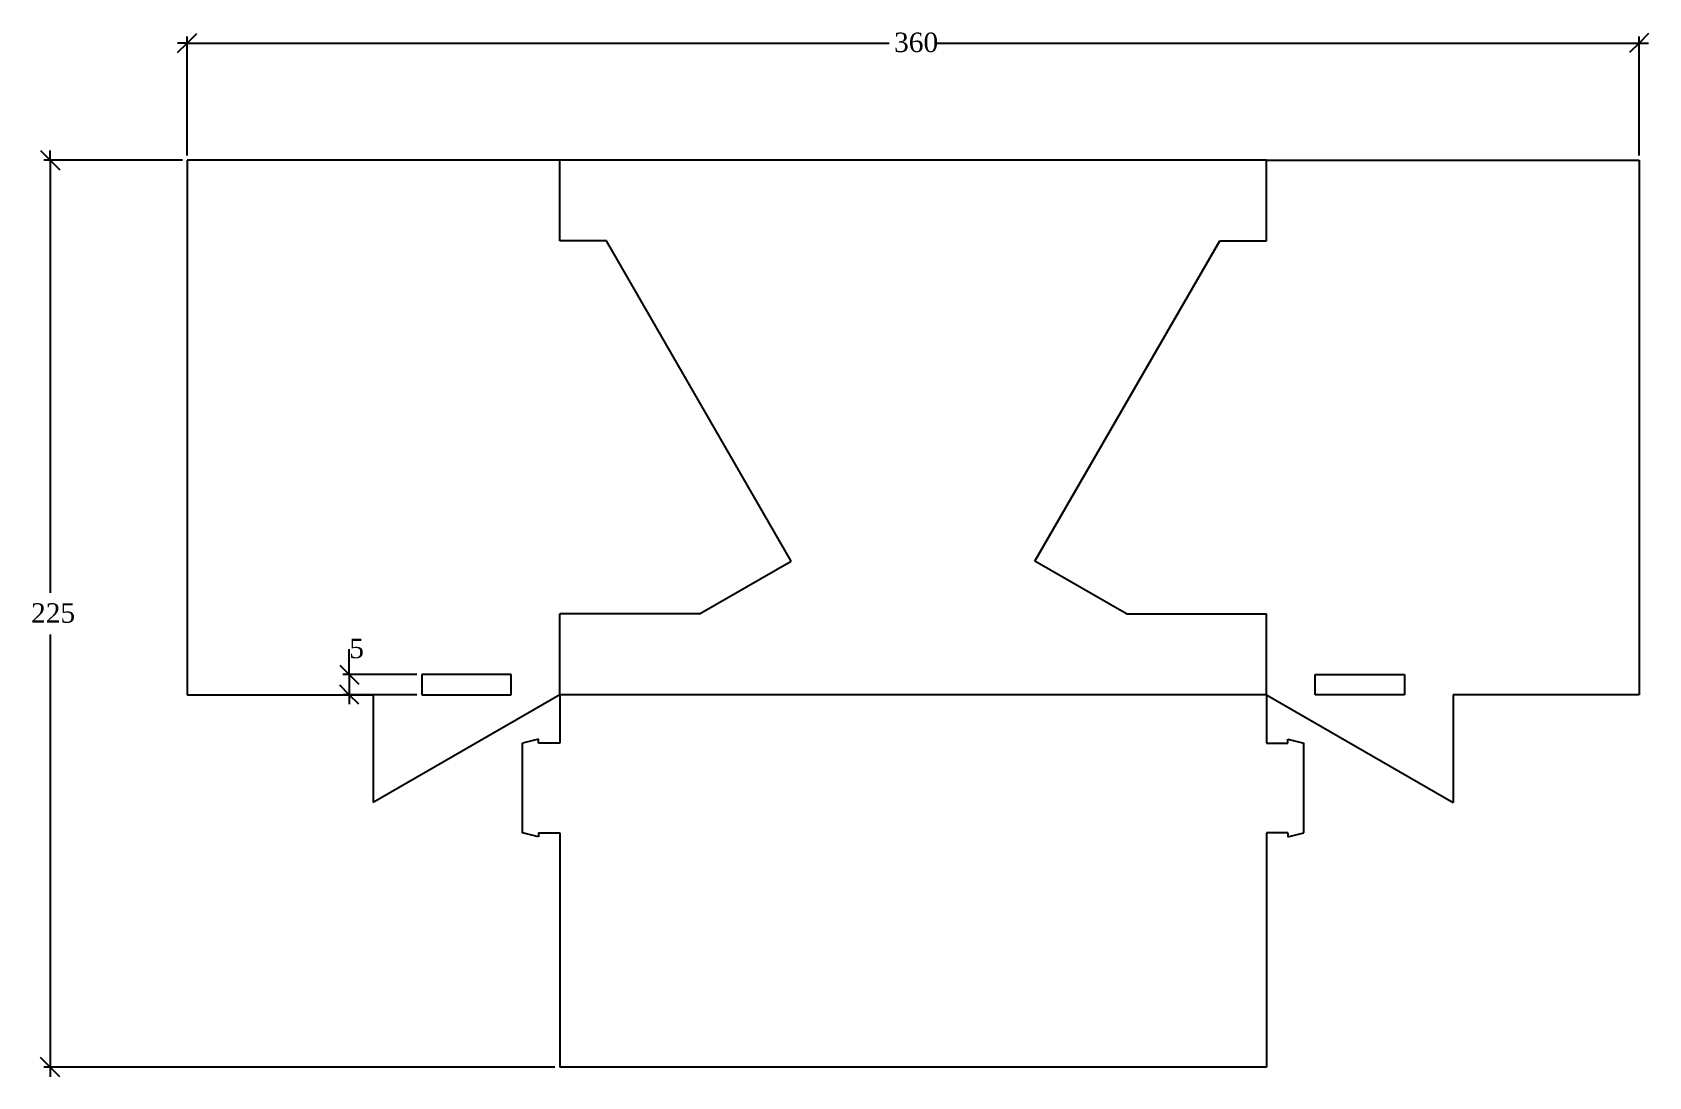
# Model space of a CAD drawing. Extents: x -190 to 211, y -127 to 132.
import ezdxf

# ---------------------------------------------------------------- set-up
doc = ezdxf.new("R2010")
doc.units = 0
doc.header["$MEASUREMENT"] = 0
doc.layers.get('0').update_dxf_attribs({"linetype": 'CONTINUOUS'})
doc.styles.add('_BATANG', font='@Batang', dxfattribs={"height": 0.2})

msp = doc.modelspace()

# ---------------------------------------------------------------- linework, layer by layer
at = {"color": 250}
for p, q in [((-153.61, 126.87), (-151.25, 129.23)), ((-151.25, 129.23), (-153.61, 129.23)), ((-151.25, 129.23), (-148.88, 131.59)), ((-151.25, 101.39), (-151.25, 130.81)), ((-151.25, 129.23), (22.6, 129.23)), ((34.42, 129.23), (208.26, 129.23)), ((208.26, 129.23), (205.89, 126.87)), ((210.62, 131.59), (208.26, 129.23)), ((208.26, 101.39), (208.26, 130.81)), ((208.26, 129.23), (210.62, 129.23)), ((-187.54, 102.57), (-185.18, 100.21)), ((-152.43, 100.21), (-186.75, 100.21)), ((-185.18, 100.21), (-185.18, 102.57)), ((-185.18, 100.21), (-182.81, 97.84)), ((-185.18, 100.21), (-185.18, -7)), ((-185.18, -17.25), (-185.18, -124.45)), ((-111.11, -27.2), (-111.11, -20.9)), ((-113.47, -24.84), (-111.11, -27.2)), ((-94.36, -27.2), (-112.68, -27.2)), ((-111.11, -27.2), (-111.11, -24.84)), ((-111.11, -27.2), (-108.74, -29.57)), ((-111.11, -27.2), (-111.11, -32.2)), ((-111.11, -32.2), (-113.47, -29.84)), ((-94.36, -32.2), (-112.68, -32.2)), ((-108.74, -34.57), (-111.11, -32.2)), ((-111.11, -32.2), (-111.11, -34.57)), ((-185.18, -124.45), (-187.54, -122.09)), ((-60.18, -124.45), (-186.75, -124.45)), ((-182.81, -126.82), (-185.18, -124.45)), ((-185.18, -124.45), (-185.18, -126.82))]:
    msp.add_line(p, q, dxfattribs=at)
for p, q in [((-58.99, 100.21), (-151.25, 100.21)), ((-151.25, 100.21), (-151.25, -32.2)), ((-58.99, 80.21), (-58.99, 100.21)), ((116.01, 100.21), (-58.99, 100.21)), ((116.01, 80.21), (116.01, 100.21)), ((116.01, 100.21), (208.26, 100.21)), ((208.26, 100.21), (208.26, -32.2)), ((-47.45, 80.21), (-58.99, 80.21)), ((-1.66, 0.9), (-47.45, 80.21)), ((58.67, 0.9), (104.46, 80.21)), ((104.46, 80.21), (116.01, 80.21)), ((-24.36, -12.2), (-1.66, 0.9)), ((81.37, -12.2), (58.67, 0.9)), ((-58.99, -32.2), (-58.99, -12.2)), ((-24.36, -12.2), (-58.99, -12.2)), ((81.37, -12.2), (116.01, -12.2)), ((116.01, -32.2), (116.01, -12.2)), ((-93.18, -27.2), (-93.18, -32.2)), ((-70.99, -27.2), (-93.18, -27.2)), ((-70.99, -32.2), (-70.99, -27.2)), ((128.01, -27.2), (150.2, -27.2)), ((128.01, -32.2), (128.01, -27.2)), ((150.2, -27.2), (150.2, -32.2)), ((-151.25, -32.2), (-105.18, -32.2)), ((-58.99, -32.2), (-105.18, -58.87)), ((-105.18, -32.2), (-105.18, -58.87)), ((-93.18, -32.2), (-70.99, -32.2)), ((-58.99, -32.2), (-58.99, -44.2)), ((116.01, -32.2), (-58.99, -32.2)), ((116.01, -32.2), (116.01, -44.2)), ((116.01, -32.2), (162.2, -58.87)), ((150.2, -32.2), (128.01, -32.2)), ((162.2, -32.2), (162.2, -58.87)), ((208.26, -32.2), (162.2, -32.2)), ((-64.24, -43.2), (-68.24, -44.2)), ((-64.24, -44.2), (-64.24, -43.2)), ((121.26, -44.2), (121.26, -43.2)), ((121.26, -43.2), (125.26, -44.2)), ((-68.24, -66.39), (-68.24, -44.2)), ((-58.99, -44.2), (-64.24, -44.2)), ((116.01, -44.2), (121.26, -44.2)), ((125.26, -66.39), (125.26, -44.2)), ((-64.24, -67.39), (-68.24, -66.39)), ((-64.24, -66.39), (-64.24, -67.39)), ((-64.24, -66.39), (-58.99, -66.39)), ((-58.99, -66.39), (-58.99, -124.45)), ((121.26, -66.39), (116.01, -66.39)), ((116.01, -66.39), (116.01, -124.45)), ((121.26, -67.39), (125.26, -66.39)), ((121.26, -66.39), (121.26, -67.39)), ((116.01, -124.45), (-58.99, -124.45))]:
    msp.add_line(p, q)

# ---------------------------------------------------------------- texts
at = {"color": 250, "attachment_point": 7, "style": '_BATANG'}
for s, insert, char_height in [('360', (23.78, 126.92), 4.822), ('225', (-189.9, -14.44), 4.822), ('5', (-111.11, -23.21), 4.82)]:
    msp.add_mtext(s, dxfattribs=dict(at, insert=insert, char_height=char_height))

doc.saveas('drawing.dxf')
